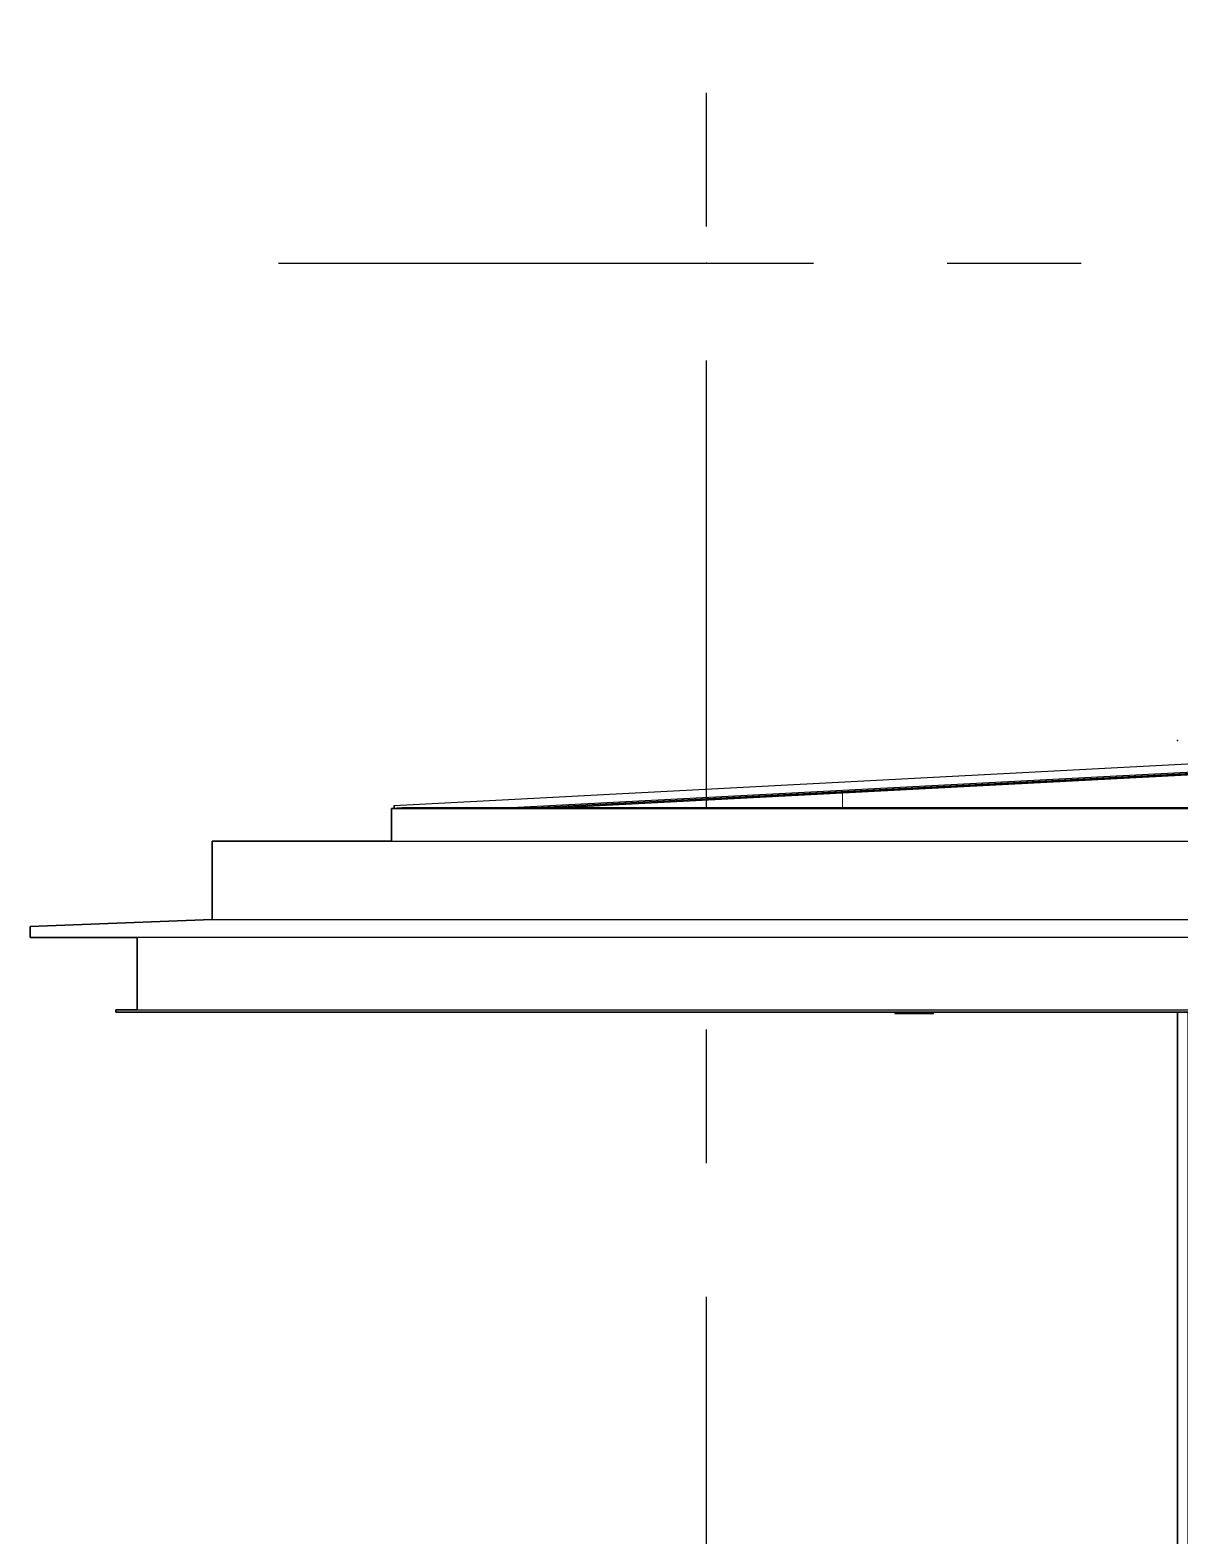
# Model space of a CAD drawing. Header units: millimetres. Extents: x 2519235 to 7246330, y 25937 to 201821.
# Drawn here: x 3122904 to 3125590, y 104067 to 107584 of the extents above; entities that cross this region are included whole.
import ezdxf
from ezdxf.enums import TextEntityAlignment as Align
from ezdxf.xclip import XClip

# ---------------------------------------------------------------- set-up
doc = ezdxf.new("R2010")
doc.units = ezdxf.units.MM
doc.header["$XCLIPFRAME"] = 0
doc.set_wipeout_variables(frame=1)
doc.linetypes.add('DPA_Hidden 50', pattern=[3, 2, -1])
doc.linetypes.add('TA_GL_005.00000', pattern=[13.75, 5, -1.25, 1.25, -1.25, 5])
for name, color, linetype in [('000 - 0_HIDE_OBJ_FRAMING_DEF_SUB_1', 7, 'Continuous'), ('000 - 0_SYM_DWG_GRID-BUBBLE_MAIN_COLOR_1', 7, 'Continuous'), ('000 - 0_SYM_DWG_GRIDLINE_MAIN_COLOR_251', 7, 'Continuous'), ('A-canopy', 7, 'Continuous')]:
    doc.layers.add(name, color=color, linetype=linetype)
doc.styles.add('Arial', font='arial.ttf', dxfattribs={"height": 300})
doc.styles.add('TA', font='', dxfattribs={"height": 4.5})
doc.styles.get('TA').set_extended_font_data('Cordia New')

# ---------------------------------------------------------------- blocks, each defined once
blk = doc.blocks.new('D1 - D1-16892899-ENTRANCE 1 - ELEVATION 4')
at = {"layer": '000 - 0_HIDE_OBJ_FRAMING_DEF_SUB_1', "color": 7}
for p, q in [((-3018835.2, 105290), (-3018783.7, 105290)), ((-3018802.7, 105290), (-3018802.7, 105287)), ((-3018802.7, 105290), (-3018784.4, 105290)), ((-3018780.8, 105290), (-3018802.7, 105290)), ((-3018802.7, 105287), (-3018780.8, 105287)), ((-3018712.7, 105287), (-3018802.7, 105287)), ((-3018797.8, 105290), (-3018795.5, 105290)), ((-3018795.2, 105290), (-3018797.7, 105290)), ((-3018795.7, 105290), (-3018784.7, 105290)), ((-3018719.7, 105290), (-3018795.7, 105290)), ((-3018795.5, 105290), (-3018791.5, 105290)), ((-3018791.5, 105290), (-3018795.2, 105290)), ((-3018794.7, 105290), (-3018784.6, 105290)), ((-3018720.7, 105290), (-3018794.7, 105290)), ((-3018791.5, 105290), (-3018793.3, 105290)), ((-3018793.3, 105290), (-3018791.5, 105290)), ((-3018785.6, 105290), (-3018793.3, 105290)), ((-3018793.3, 105290), (-3018719.7, 105290)), ((-3018792.7, 105287), (-3018722.7, 105287)), ((-3018722.7, 105287), (-3018792.7, 105287)), ((-3018791.9, 105289), (-3018791.9, 105287)), ((-3018791.9, 105287), (-3018723.5, 105287)), ((-3018723.5, 105287), (-3018791.9, 105287)), ((-3018787.7, 105290), (-3018784.9, 105290)), ((-3018727.7, 105290), (-3018787.7, 105290)), ((-3018786.7, 105290), (-3018785.1, 105290)), ((-3018781.2, 105290), (-3018786.7, 105290)), ((-3018784.7, 105290), (-3018781.6, 105290)), ((-3018784.7, 105287), (-3018781.6, 105287)), ((-3018781.6, 105287), (-3018784.7, 105287)), ((-3018783.7, 105287), (-3018731.7, 105287)), ((-3018731.7, 105287), (-3018783.7, 105287)), ((-3018781.5, 105287), (-3018733.8, 105287)), ((-3018733.8, 105287), (-3018781.5, 105287)), ((-3018781.5, 105287), (-3018733.7, 105287)), ((-3018733.7, 105287), (-3018781.5, 105287)), ((-3018728.7, 105290), (-3018780.8, 105290)), ((-3018712.7, 105290), (-3018780.2, 105290)), ((-3018780.2, 105287), (-3018712.7, 105287)), ((-3018779.7, 105287), (-3018735.8, 105287)), ((-3018735.8, 105287), (-3018779.7, 105287)), ((-3018779.6, 105290), (-3018730.7, 105290)), ((-3018779.6, 105287), (-3018730.7, 105287)), ((-3018730.7, 105287), (-3018779.6, 105287)), ((-3018730.9, 105290), (-3018680.2, 105290)), ((-3018719.7, 105290), (-3018730.4, 105290)), ((-3018730.1, 105290), (-3018712.7, 105290)), ((-3018730, 105290), (-3018720.7, 105290)), ((-3018730, 105290), (-3018719.7, 105290)), ((-3018729.6, 105290), (-3018728.7, 105290)), ((-3018729.5, 105290), (-3018727.7, 105290)), ((-3018722.4, 105290), (-3018724, 105290)), ((-3018724, 105290), (-3018721.9, 105290)), ((-3018721.9, 105290), (-3018724, 105290)), ((-3018724, 105290), (-3018722.4, 105290)), ((-3018723.5, 105287), (-3018723.5, 105289)), ((-3018722.4, 105290), (-3018720, 105290)), ((-3018720, 105290), (-3018722.4, 105290)), ((-3018712.7, 105287), (-3018712.7, 105290))]:
    blk.add_line(p, q, dxfattribs=at)
blk = doc.blocks.new('System Panel - DPA-AR_Metal Ceiling Rectangular Panel-27731440-ENTRANCE 1 - ELEVATION 4')
at = {"layer": '000 - 0_HIDE_OBJ_FRAMING_DEF_SUB_1', "color": 7}
for p, q in [((-3019617.7, 105290), (-3020323, 105290)), ((-3020323, 105290), (-3019617.7, 105290))]:
    blk.add_line(p, q, dxfattribs=at)
blk = doc.blocks.new('System Panel - DPA-AR_Metal Ceiling Rectangular Panel-27731441-ENTRANCE 1 - ELEVATION 4')
at = {"layer": '000 - 0_HIDE_OBJ_FRAMING_DEF_SUB_1', "color": 7}
for p, q in [((-3019617.7, 105290), (-3020323, 105290)), ((-3020323, 105290), (-3019617.7, 105290))]:
    blk.add_line(p, q, dxfattribs=at)
blk = doc.blocks.new('System Panel - DPA-AR_Metal Ceiling Rectangular Panel-28899720-ENTRANCE 1 - ELEVATION 4')
at = {"layer": '000 - 0_HIDE_OBJ_FRAMING_DEF_SUB_1', "color": 7}
for p, q in [((-3019617.7, 105290), (-3020323, 105290)), ((-3020323, 105290), (-3019617.7, 105290))]:
    blk.add_line(p, q, dxfattribs=at)
blk = doc.blocks.new('System Panel - DPA-AR_Metal Ceiling Rectangular Panel-V151-ENTRANCE 1 - ELEVATION 4')
at = {"layer": '000 - 0_HIDE_OBJ_FRAMING_DEF_SUB_1', "color": 7}
for p, q in [((-3018117.7, 105290), (-3019467.7, 105290)), ((-3019467.7, 105290), (-3018117.7, 105290))]:
    blk.add_line(p, q, dxfattribs=at)
blk = doc.blocks.new('System Panel - DPA-AR_Metal Ceiling Rectangular Panel-V152-ENTRANCE 1 - ELEVATION 4')
at = {"layer": '000 - 0_HIDE_OBJ_FRAMING_DEF_SUB_1', "color": 7}
for p, q in [((-3018117.7, 105290), (-3019467.7, 105290)), ((-3019467.7, 105290), (-3018783.7, 105290)), ((-3018730.9, 105290), (-3018117.7, 105290))]:
    blk.add_line(p, q, dxfattribs=at)
blk = doc.blocks.new('System Panel - DPA-AR_Metal Ceiling Rectangular Panel-27730774-ENTRANCE 1 - ELEVATION 4')
at = {"layer": '000 - 0_HIDE_OBJ_FRAMING_DEF_SUB_1', "color": 7}
for p, q in [((-3018783.7, 105290), (-3019467.7, 105290)), ((-3019467.7, 105290), (-3018783.7, 105290)), ((-3018117.7, 105290), (-3018730.9, 105290)), ((-3018730.9, 105290), (-3018117.7, 105290))]:
    blk.add_line(p, q, dxfattribs=at)
blk = doc.blocks.new('System Panel - DPA-AR_Metal Ceiling Rectangular Panel-27731948-ENTRANCE 1 - ELEVATION 4')
at = {"layer": '000 - 0_HIDE_OBJ_FRAMING_DEF_SUB_1', "color": 7}
for p, q in [((-3018783.7, 105290), (-3019467.7, 105290)), ((-3019467.7, 105290), (-3018783.7, 105290)), ((-3018117.7, 105290), (-3018730.9, 105290)), ((-3018730.9, 105290), (-3018117.7, 105290))]:
    blk.add_line(p, q, dxfattribs=at)
blk = doc.blocks.new('D1 - D1-V163-ENTRANCE 1 - ELEVATION 4')
at = {"layer": '000 - 0_HIDE_OBJ_FRAMING_DEF_SUB_1', "color": 7}
for p, q in [((-3018835.2, 105290), (-3018783.7, 105290)), ((-3018802.7, 105290), (-3018802.7, 105287)), ((-3018802.7, 105290), (-3018784.4, 105290)), ((-3018784.4, 105290), (-3018802.7, 105290)), ((-3018802.7, 105287), (-3018780.8, 105287)), ((-3018780.8, 105287), (-3018802.7, 105287)), ((-3018797.8, 105290), (-3018795.5, 105290)), ((-3018795.2, 105290), (-3018797.7, 105290)), ((-3018795.7, 105290), (-3018784.7, 105290)), ((-3018784.7, 105290), (-3018795.7, 105290)), ((-3018795.5, 105290), (-3018791.5, 105290)), ((-3018791.5, 105290), (-3018795.2, 105290)), ((-3018794.7, 105290), (-3018784.6, 105290)), ((-3018784.6, 105290), (-3018794.7, 105290)), ((-3018791.5, 105290), (-3018793.3, 105290)), ((-3018793.3, 105290), (-3018791.5, 105290)), ((-3018785.6, 105290), (-3018793.3, 105290)), ((-3018793.3, 105290), (-3018785.4, 105290)), ((-3018792.7, 105287), (-3018722.7, 105287)), ((-3018722.7, 105287), (-3018792.7, 105287)), ((-3018791.9, 105287), (-3018723.5, 105287)), ((-3018723.5, 105287), (-3018791.9, 105287)), ((-3018787.7, 105290), (-3018784.9, 105290)), ((-3018784.9, 105290), (-3018787.7, 105290)), ((-3018786.7, 105290), (-3018785.1, 105290)), ((-3018785.1, 105290), (-3018786.7, 105290)), ((-3018784.7, 105287), (-3018781.6, 105287)), ((-3018781.6, 105287), (-3018784.7, 105287)), ((-3018783.7, 105287), (-3018731.7, 105287)), ((-3018731.7, 105287), (-3018783.7, 105287)), ((-3018781.5, 105287), (-3018733.8, 105287)), ((-3018733.8, 105287), (-3018781.5, 105287)), ((-3018781.5, 105287), (-3018733.7, 105287)), ((-3018733.7, 105287), (-3018781.5, 105287)), ((-3018780.2, 105287), (-3018712.7, 105287)), ((-3018712.7, 105287), (-3018780.2, 105287)), ((-3018779.7, 105287), (-3018735.8, 105287)), ((-3018735.8, 105287), (-3018779.7, 105287)), ((-3018779.6, 105287), (-3018730.7, 105287)), ((-3018730.7, 105287), (-3018779.6, 105287)), ((-3018730.9, 105290), (-3018680.2, 105290)), ((-3018719.7, 105290), (-3018730.4, 105290)), ((-3018730.4, 105290), (-3018719.7, 105290)), ((-3018730.1, 105290), (-3018712.7, 105290)), ((-3018712.7, 105290), (-3018730.1, 105290)), ((-3018730, 105290), (-3018720.7, 105290)), ((-3018720.7, 105290), (-3018730, 105290)), ((-3018730, 105290), (-3018719.7, 105290)), ((-3018719.7, 105290), (-3018730, 105290)), ((-3018729.6, 105290), (-3018728.7, 105290)), ((-3018728.7, 105290), (-3018729.6, 105290)), ((-3018729.5, 105290), (-3018727.7, 105290)), ((-3018727.7, 105290), (-3018729.5, 105290)), ((-3018722.4, 105290), (-3018724, 105290)), ((-3018724, 105290), (-3018721.9, 105290)), ((-3018721.9, 105290), (-3018724, 105290)), ((-3018724, 105290), (-3018722.4, 105290)), ((-3018722.4, 105290), (-3018720, 105290)), ((-3018720, 105290), (-3018722.4, 105290)), ((-3018712.7, 105287), (-3018712.7, 105290))]:
    blk.add_line(p, q, dxfattribs=at)
blk = doc.blocks.new('System Panel - Solid Entrance-26086689-ENTRANCE 1 - ELEVATION 4')
at = {"layer": '000 - 0_HIDE_OBJ_FRAMING_DEF_SUB_1', "color": 7}
for p, q in [((-3019467.7, 105290), (-3019617.7, 105290)), ((-3019617.7, 105290), (-3019467.7, 105290))]:
    blk.add_line(p, q, dxfattribs=at)
blk = doc.blocks.new('DPA_CP_Metal Ceiling Luminaire_Entrance_ - Linear Luminaire-23778829-ENTRANCE 1 - ELEVATION 4')
at = {"layer": '000 - 0_HIDE_OBJ_FRAMING_DEF_SUB_1', "color": 7}
for p, q in [((-3019617.7, 105290), (-3019467.7, 105290)), ((-3019467.7, 105290), (-3019617.7, 105290))]:
    blk.add_line(p, q, dxfattribs=at)
at = {"layer": '000 - 0_HIDE_OBJ_FRAMING_DEF_SUB_1', "color": 7, "linetype": 'DPA_Hidden 50', "lineweight": 9}
blk.add_line((-3019602.7, 105290), (-3019482.7, 105290), dxfattribs=at)
blk.add_line((-3019602.7, 105290), (-3019482.7, 105290), dxfattribs=at)
blk.add_line((-3019602.7, 105290), (-3019482.7, 105290), dxfattribs=at)
blk.add_line((-3019602.7, 105290), (-3019482.7, 105290), dxfattribs=at)
blk.add_line((-3019602.7, 105290), (-3019482.7, 105290), dxfattribs=at)
blk.add_line((-3019602.7, 105290), (-3019482.7, 105290), dxfattribs=at)
blk.add_line((-3019602.7, 105290), (-3019482.7, 105290), dxfattribs=at)
blk.add_line((-3019602.7, 105290), (-3019482.7, 105290), dxfattribs=at)
blk.add_line((-3019602.7, 105290), (-3019482.7, 105290), dxfattribs=at)
blk.add_line((-3019602.7, 105290), (-3019482.7, 105290), dxfattribs=at)
blk.add_line((-3019602.7, 105290), (-3019482.7, 105290), dxfattribs=at)
blk = doc.blocks.new('System Panel - Solid Entrance-26086690-ENTRANCE 1 - ELEVATION 4')
at = {"layer": '000 - 0_HIDE_OBJ_FRAMING_DEF_SUB_1', "color": 7}
for p, q in [((-3019467.7, 105290), (-3019617.7, 105290)), ((-3019617.7, 105290), (-3019467.7, 105290))]:
    blk.add_line(p, q, dxfattribs=at)
blk = doc.blocks.new('System Panel - Solid Entrance-23778833-ENTRANCE 1 - ELEVATION 4')
at = {"layer": '000 - 0_HIDE_OBJ_FRAMING_DEF_SUB_1', "color": 7}
for p, q in [((-3019467.7, 105290), (-3019617.7, 105290)), ((-3019617.7, 105290), (-3019467.7, 105290))]:
    blk.add_line(p, q, dxfattribs=at)
blk = doc.blocks.new('System Panel - Solid Entrance-28899721-ENTRANCE 1 - ELEVATION 4')
at = {"layer": '000 - 0_HIDE_OBJ_FRAMING_DEF_SUB_1', "color": 7}
for p, q in [((-3019467.7, 105290), (-3019617.7, 105290)), ((-3019617.7, 105290), (-3019467.7, 105290))]:
    blk.add_line(p, q, dxfattribs=at)
blk = doc.blocks.new('DPA_RF_CANOPY ENTRANCE STRUCTURE _ENT1_SIDE_I-Shape - Entrance 1_SIDE-29714629-ENTRANCE 1 - ELEVATION 4')
at = {"layer": '000 - 0_HIDE_OBJ_FRAMING_DEF_SUB_1', "color": 7}
for p, q in [((-3019978.9, 105766.3), (-3019954.5, 105767.6)), ((-3019954.5, 105767.6), (-3019978.9, 105766.3)), ((-3019978.9, 105690), (-3019978.9, 105766.3)), ((-3019978.9, 105766.3), (-3019978.9, 105690)), ((-3020397.8, 105506.4), (-3020397.8, 105690)), ((-3020397.8, 105690), (-3020397.8, 105506.4)), ((-3020823.1, 105490), (-3020397.8, 105506.4)), ((-3020397.8, 105506.4), (-3020823.1, 105490)), ((-3020823.1, 105465), (-3020823.1, 105490)), ((-3020823.1, 105490), (-3020823.1, 105465)), ((-3020573, 105465), (-3020823.1, 105465)), ((-3020823.1, 105465), (-3020573, 105465)), ((-3020573, 105296), (-3020573, 105465)), ((-3020573, 105465), (-3020573, 105296)), ((-3020623, 105290), (-3020623, 105296)), ((-3020623, 105296), (-3020573, 105296)), ((-3020573, 105296), (-3020623, 105296)), ((-3020623, 105296), (-3020623, 105290)), ((-3020326.1, 105290), (-3020623, 105290)), ((-3020623, 105290), (-3020326.1, 105290))]:
    blk.add_line(p, q, dxfattribs=at)
blk = doc.blocks.new('DPA_Curved type B - Curved Type B-V172-ENTRANCE 1 - ELEVATION 4')
at = {"layer": '000 - 0_HIDE_OBJ_FRAMING_DEF_SUB_1', "color": 7}
for p, q in [((-3018132.8, 105290), (-3018142.8, 105290)), ((-3018142.8, 105290), (-3018142.8, 105290)), ((-3018142.8, 105290), (-3018142.8, 105290)), ((-3018142.8, 105290), (-3018132.8, 105290)), ((-3018142.8, 102290), (-3018142.8, 105290)), ((-3018142.8, 102290), (-3018142.8, 105290)), ((-3018142.8, 102290), (-3018142.8, 105290)), ((-3018092.8, 105290), (-3018132.8, 105290)), ((-3018132.8, 105290), (-3018092.8, 105290)), ((-3017942.8, 105290), (-3018092.8, 105290)), ((-3018092.8, 105290), (-3017942.8, 105290)), ((-3018132.8, 102290), (-3018142.8, 102290)), ((-3018142.8, 102290), (-3018142.8, 102290)), ((-3018142.8, 102290), (-3018142.8, 102290)), ((-3018142.8, 102290), (-3018132.8, 102290)), ((-3018092.8, 102290), (-3018132.8, 102290)), ((-3018132.8, 102290), (-3018092.8, 102290)), ((-3017942.8, 102290), (-3018092.8, 102290)), ((-3018092.8, 102290), (-3017942.8, 102290))]:
    blk.add_line(p, q, dxfattribs=at)
blk = doc.blocks.new('DPA_Curved type A_Corner 2 - Curved Type A_corner 2-V173-ENTRANCE 1 - ELEVATION 4')
at = {"layer": '000 - 0_HIDE_OBJ_FRAMING_DEF_SUB_1', "color": 7}
for p, q in [((-3018132.8, 105290), (-3018142.8, 105290)), ((-3018142.8, 105290), (-3018142.8, 105290)), ((-3018142.8, 105290), (-3018132.8, 105290)), ((-3018142.8, 102290), (-3018142.8, 105290)), ((-3018142.8, 102290), (-3018142.8, 105290)), ((-3018092.8, 105290), (-3018132.8, 105290)), ((-3018132.8, 105290), (-3018092.8, 105290)), ((-3018092.8, 105290), (-3017942.8, 105290)), ((-3017942.8, 105290), (-3018092.8, 105290)), ((-3018132.8, 102290), (-3018142.8, 102290)), ((-3018142.8, 102290), (-3018142.8, 102290)), ((-3018142.8, 102290), (-3018132.8, 102290)), ((-3018092.8, 102290), (-3018132.8, 102290)), ((-3018132.8, 102290), (-3018092.8, 102290)), ((-3018092.8, 102290), (-3017942.8, 102290)), ((-3017942.8, 102290), (-3018092.8, 102290))]:
    blk.add_line(p, q, dxfattribs=at)
blk = doc.blocks.new('DPA_Flat type A - Flat Type A-31215688-ENTRANCE 1 - ELEVATION 4')
at = {"layer": '000 - 0_HIDE_OBJ_FRAMING_DEF_SUB_1', "color": 7}
for p, q in [((-3018117.8, 105290), (-3018142.8, 105290)), ((-3018142.8, 105290), (-3018117.8, 105290)), ((-3018142.8, 102290), (-3018142.8, 105290)), ((-3018142.8, 105290), (-3018142.8, 102290)), ((-3017942.8, 105290), (-3018117.8, 105290)), ((-3018117.8, 105290), (-3017942.8, 105290)), ((-3018117.8, 102290), (-3018117.8, 105290)), ((-3018117.8, 105290), (-3018117.8, 102290)), ((-3018117.8, 102290), (-3018142.8, 102290)), ((-3018142.8, 102290), (-3018117.8, 102290)), ((-3017942.8, 102290), (-3018117.8, 102290)), ((-3018117.8, 102290), (-3017942.8, 102290))]:
    blk.add_line(p, q, dxfattribs=at)
blk = doc.blocks.new('A$C9a10139f')
at = {"layer": '000 - 0_HIDE_OBJ_FRAMING_DEF_SUB_1', "lineweight": 9}
h = blk.add_hatch(dxfattribs=at)
h.set_pattern_fill('FP_25', style=0, pattern_type=2)
h.set_pattern_definition([(90, (2976300.8, 29362.6), (-1500, 9e-14), [])])
h.paths.add_polyline_path([(-43252.8, 2267.6), (-14879, 2267.6), (-14879, 2271.1), (-16149.8, 2271.1), (-16149.8, 2386.3), (-16249.8, 2386.3), (-16249.8, 2271.1), (-17649.8, 2271.1), (-17649.8, 2386.3), (-17749.8, 2386.3), (-17749.8, 2271.1), (-19149.8, 2271.1), (-19149.8, 2386.3), (-19249.8, 2386.3), (-19249.8, 2271.1), (-20649.8, 2271.1), (-20649.8, 2386.3), (-20749.8, 2386.3), (-20749.8, 2271.1), (-22149.8, 2271.1), (-22149.8, 2386.3), (-22249.8, 2386.3), (-22249.8, 2271.1), (-23649.8, 2271.1), (-23649.8, 2386.3), (-23749.8, 2386.3), (-23749.8, 2271.1), (-25149.8, 2271.1), (-25149.8, 2386.3), (-25249.8, 2386.3), (-25249.8, 2271.1), (-26649.8, 2271.1), (-26649.8, 2386.3), (-26749.8, 2386.3), (-26750, 2271.1), (-28149.8, 2271.1), (-28149.8, 2386.3), (-28250, 2386.3), (-28250, 2271.1), (-29650, 2271.1), (-29650, 2386.3), (-29750, 2386.3), (-29750, 2271.1), (-31150, 2271.1), (-31150, 2386.3), (-31250, 2386.3), (-31250, 2271.1), (-32380.8, 2271.1), (-32380.8, 2371.1), (-32650, 2371.9), (-32650, 2386.3), (-40862.4, 2386.3), (-40988.5, 2386.3), (-43210.2, 2269.8)])
h.paths.add_polyline_path([(-14760, 2267.6), (-14760, 2271.1), (-14770, 2271.1), (-14770, 2267.6)])
at = {"layer": '000 - 0_HIDE_OBJ_FRAMING_DEF_SUB_1', "color": 7}
for p, q in [((-43630.1, 2272.9), (-41614, 2378.5)), ((-43630.1, 2272.9), (-41614, 2378.5)), ((-43252.8, 2267.6), (-40981.9, 2386.6)), ((-43370.4, 2267.6), (-41719.1, 2354.1)), ((-43316.3, 2267.6), (-41722.1, 2351.1)), ((-41725.6, 2347.6), (-43252.8, 2267.6)), ((-43636.1, 2266.3), (-43611.8, 2267.6)), ((-43636.1, 2266.3), (-43630.1, 2266.6)), ((-43636.1, 2190), (-43636.1, 2266.3)), ((-43636.1, 2190), (-43636.1, 2266.3)), ((-14750, 2266.3), (-43636.1, 2266.3)), ((-43630.1, 2266.6), (-43630.1, 2272.9)), ((-43630.1, 2272.9), (-43630.1, 2266.6)), ((-43630.1, 2266.6), (-43630.1, 2268.9)), ((-43630.1, 2268.9), (-43630.1, 2266.6)), ((-14774, 2267.6), (-43611.8, 2267.6)), ((-44055.1, 2006.4), (-44055.1, 2190)), ((-44055.1, 2190), (-43636.1, 2190)), ((-44055.1, 2006.4), (-44055.1, 2190)), ((-14750, 2190), (-44055.1, 2190)), ((-44480.3, 1990), (-44055.1, 2006.4)), ((-44480.3, 1990), (-44055.1, 2006.4)), ((-14750, 2006.4), (-44055.1, 2006.4)), ((-44052.1, 2006.4), (-44030.1, 2006.4)), ((-44480.3, 1965), (-44480.3, 1990)), ((-44480.3, 1965), (-44480.3, 1990)), ((-14700, 1990), (-44480.3, 1990)), ((-44402.7, 1990), (-44030.1, 1990)), ((-40227, 1990), (-43980.1, 1990)), ((-40227, 1990), (-43630.1, 1990)), ((-43580.1, 1990), (-41600, 1990)), ((-43580.1, 1990), (-42060, 1990)), ((-42060, 1990), (-41860, 1990)), ((-41860, 1990), (-41750.1, 1990)), ((-44480.3, 1965), (-44230.3, 1965)), ((-14700, 1965), (-44480.3, 1965)), ((-44230.3, 1796), (-44230.3, 1965)), ((-44230.3, 1796), (-44230.3, 1965)), ((-14750, 1965), (-44230.3, 1965)), ((-44227.3, 1965), (-44205.3, 1965)), ((-44227.3, 1965), (-44205.3, 1965)), ((-14750, 1965), (-44205.3, 1965)), ((-14750, 1965), (-44030.1, 1965)), ((-43580.1, 1965), (-42035, 1965)), ((-43580.1, 1965), (-42035, 1965)), ((-43580.1, 1965), (-42035, 1965)), ((-43580.1, 1965), (-42035, 1965)), ((-41885.2, 1965), (-41800.1, 1965)), ((-41885.2, 1965), (-41800.1, 1965)), ((-41885.2, 1965), (-41800.1, 1965)), ((-41885.2, 1965), (-41800.1, 1965)), ((-44280.3, 1790), (-44280.3, 1796)), ((-44280.3, 1796), (-44230.3, 1796)), ((-44280.3, 1790), (-44280.3, 1796)), ((-14750, 1796), (-44280.3, 1796)), ((-14750, 1796), (-44230.3, 1796)), ((-44227.4, 1796), (-43984.2, 1796)), ((-44227.4, 1796), (-43984.2, 1796)), ((-44280.3, 1790), (-42441, 1790)), ((-14600, 1790), (-44280.3, 1790)), ((-43980.3, 1790), (-42441, 1790)), ((-14600, 1790), (-43980.3, 1790)), ((-42388.2, 1790), (-41600, 1790)), ((-42388.2, 1790), (-41600.1, 1790))]:
    blk.add_line(p, q, dxfattribs=at)
for name in ['DPA_RF_CANOPY ENTRANCE STRUCTURE _ENT1_SIDE_I-Shape - Entrance 1_SIDE-29714629-ENTRANCE 1 - ELEVATION 4', 'System Panel - DPA-AR_Metal Ceiling Rectangular Panel-27731440-ENTRANCE 1 - ELEVATION 4', 'System Panel - DPA-AR_Metal Ceiling Rectangular Panel-27731440-ENTRANCE 1 - ELEVATION 4', 'System Panel - DPA-AR_Metal Ceiling Rectangular Panel-27731441-ENTRANCE 1 - ELEVATION 4', 'System Panel - DPA-AR_Metal Ceiling Rectangular Panel-28899720-ENTRANCE 1 - ELEVATION 4', 'System Panel - Solid Entrance-26086689-ENTRANCE 1 - ELEVATION 4', 'DPA_CP_Metal Ceiling Luminaire_Entrance_ - Linear Luminaire-23778829-ENTRANCE 1 - ELEVATION 4', 'System Panel - Solid Entrance-26086690-ENTRANCE 1 - ELEVATION 4', 'DPA_CP_Metal Ceiling Luminaire_Entrance_ - Linear Luminaire-23778829-ENTRANCE 1 - ELEVATION 4', 'System Panel - Solid Entrance-23778833-ENTRANCE 1 - ELEVATION 4', 'DPA_CP_Metal Ceiling Luminaire_Entrance_ - Linear Luminaire-23778829-ENTRANCE 1 - ELEVATION 4', 'System Panel - Solid Entrance-28899721-ENTRANCE 1 - ELEVATION 4', 'System Panel - DPA-AR_Metal Ceiling Rectangular Panel-V151-ENTRANCE 1 - ELEVATION 4', 'System Panel - DPA-AR_Metal Ceiling Rectangular Panel-V152-ENTRANCE 1 - ELEVATION 4', 'System Panel - DPA-AR_Metal Ceiling Rectangular Panel-27730774-ENTRANCE 1 - ELEVATION 4', 'System Panel - DPA-AR_Metal Ceiling Rectangular Panel-27731948-ENTRANCE 1 - ELEVATION 4', 'D1 - D1-16892899-ENTRANCE 1 - ELEVATION 4', 'D1 - D1-V163-ENTRANCE 1 - ELEVATION 4', 'D1 - D1-V163-ENTRANCE 1 - ELEVATION 4', 'D1 - D1-V163-ENTRANCE 1 - ELEVATION 4', 'DPA_Curved type B - Curved Type B-V172-ENTRANCE 1 - ELEVATION 4', 'DPA_Curved type A_Corner 2 - Curved Type A_corner 2-V173-ENTRANCE 1 - ELEVATION 4', 'DPA_Flat type A - Flat Type A-31215688-ENTRANCE 1 - ELEVATION 4']:
    blk.add_blockref(name, (2976342.7, -103500), dxfattribs=at)
blk = doc.blocks.new('*U971')
at = {"layer": '000 - 0_SYM_DWG_GRIDLINE_MAIN_COLOR_251', "color": 7, "linetype": 'ByBlock', "ltscale": 5}
blk.add_line((20, 0), (-348.8, 0), dxfattribs=at)
at = {"color": 7, "style": 'TA', "flags": 1}
blk.add_attdef('LOCATION', (6, -6), '', height=4.5, rotation=270, dxfattribs=at)
at = {"layer": '000 - 0_SYM_DWG_GRID-BUBBLE_MAIN_COLOR_1', "color": 7, "style": 'Arial'}
blk.add_attdef('GRID-HEAD', text='', height=4, rotation=90, dxfattribs=at).set_placement((42.25, 0), align=Align.MIDDLE_CENTER)
blk = doc.blocks.new('*U996')
at = {"layer": '000 - 0_SYM_DWG_GRIDLINE_MAIN_COLOR_251', "color": 7, "linetype": 'ByBlock', "ltscale": 5}
blk.add_line((20, 0), (-878, 0), dxfattribs=at)
at = {"layer": '000 - 0_SYM_DWG_GRIDLINE_MAIN_COLOR_251', "color": 7}
blk.add_point((0, 0), dxfattribs=at)
at = {"color": 7, "style": 'TA', "flags": 1}
blk.add_attdef('LOCATION', (6, -6), '', height=4.5, rotation=270, dxfattribs=at)
blk = doc.blocks.new('W-1-PP17-ENT1_REV02_20260415-163734_PP17_ENT1_ELE3_DIMS')
at = {"layer": '000 - 0_SYM_DWG_GRIDLINE_MAIN_COLOR_251', "color": 7, "linetype": 'TA_GL_005.00000', "xscale": 50, "yscale": 50, "zscale": 50}
for name, p, rotation in [('*U971', (-18300, 100000), 270), ('*U996', (-18300, 107040), 180), ('*U996', (-18300, 105290), 180)]:
    blk.add_blockref(name, p, dxfattribs=dict(at, rotation=rotation))
blk = doc.blocks.new('*U961')
at = {"color": 7}
blk.add_wipeout([(0, -476.3), (-29580.3, -476.3), (-29580.3, -470.3), (-29530.3, -470.3), (-29530.3, -301.3), (-29780.3, -301.3), (-29780.3, -276.3), (-29355.1, -259.9), (-29355.1, -76.3), (-28936.1, -76.3), (-28936.1, 0), (0, 0)], dxfattribs=at).dxf.layer = 'A-canopy'
at = {"layer": 'A-canopy', "color": 7}
for p, q in [((-28936.1, -76.3), (0, -76.3)), ((-29355.1, -259.9), (0, -259.9)), ((0, -301.3), (-29530.3, -301.3)), ((-29530.3, -470.3), (0, -470.3))]:
    blk.add_line(p, q, dxfattribs=at)
blk.add_lwpolyline([(0, 0), (-28936.1, 0), (-28936.1, -76.3), (-29355.1, -76.3), (-29355.1, -259.9), (-29780.3, -276.3), (-29780.3, -301.3), (-29530.3, -301.3), (-29530.3, -470.3), (-29580.3, -470.3), (-29580.3, -476.3), (0, -476.3)], dxfattribs=at)
blk.add_lwpolyline([(0, -476.3), (-29580.3, -476.3), (-29580.3, -470.3), (-29530.3, -470.3), (-29530.3, -301.3), (-29780.3, -301.3), (-29780.3, -276.3), (-29355.1, -259.9), (-29355.1, -76.3), (-28936.1, -76.3), (-28936.1, 0), (0, 0)], close=True, dxfattribs=at)
blk = doc.blocks.new('W-1-PP17-ENT1_REV02_20260417-030348_PP17_ENT_ASPG_ELE3')
at = {"color": 7}
blk.add_point((-17200, 105925), dxfattribs=at)

msp = doc.modelspace()

# ---------------------------------------------------------------- block references
at = {"color": 7}
ref = msp.add_blockref('W-1-PP17-ENT1_REV02_20260415-163734_PP17_ENT1_ELE3_DIMS', (3142784.512, 0), dxfattribs=at)
XClip(ref).set_block_clipping_path([(-30746.20774421, 96626.6495575322), (8009.3387503899, 118826.648907504)])
ref = msp.add_blockref('A$C9a10139f', (3167384.512, 103500), dxfattribs=at)
XClip(ref).set_block_clipping_path([(-44584.6829968677, -6873.3504424678), (-16596.2077442068, 14432.3271690989)])

# ---------------------------------------------------------------- next in the draw order: block references
ref = msp.add_blockref('*U961', (3152684.512, 105766.325), dxfattribs=at)
XClip(ref).set_block_clipping_path([(-37824.5126162572, -9139.6755607187), (-1896.20774421, 13060.3237892531)])

# ---------------------------------------------------------------- next in the draw order: block references
ref = msp.add_blockref('W-1-PP17-ENT1_REV02_20260417-030348_PP17_ENT_ASPG_ELE3', (3142784.512, 0), dxfattribs=at)
XClip(ref).set_block_clipping_path([(-30746.20774421, 96626.6495575322), (8009.3387503899, 118826.648907504)])

doc.saveas('drawing.dxf')
